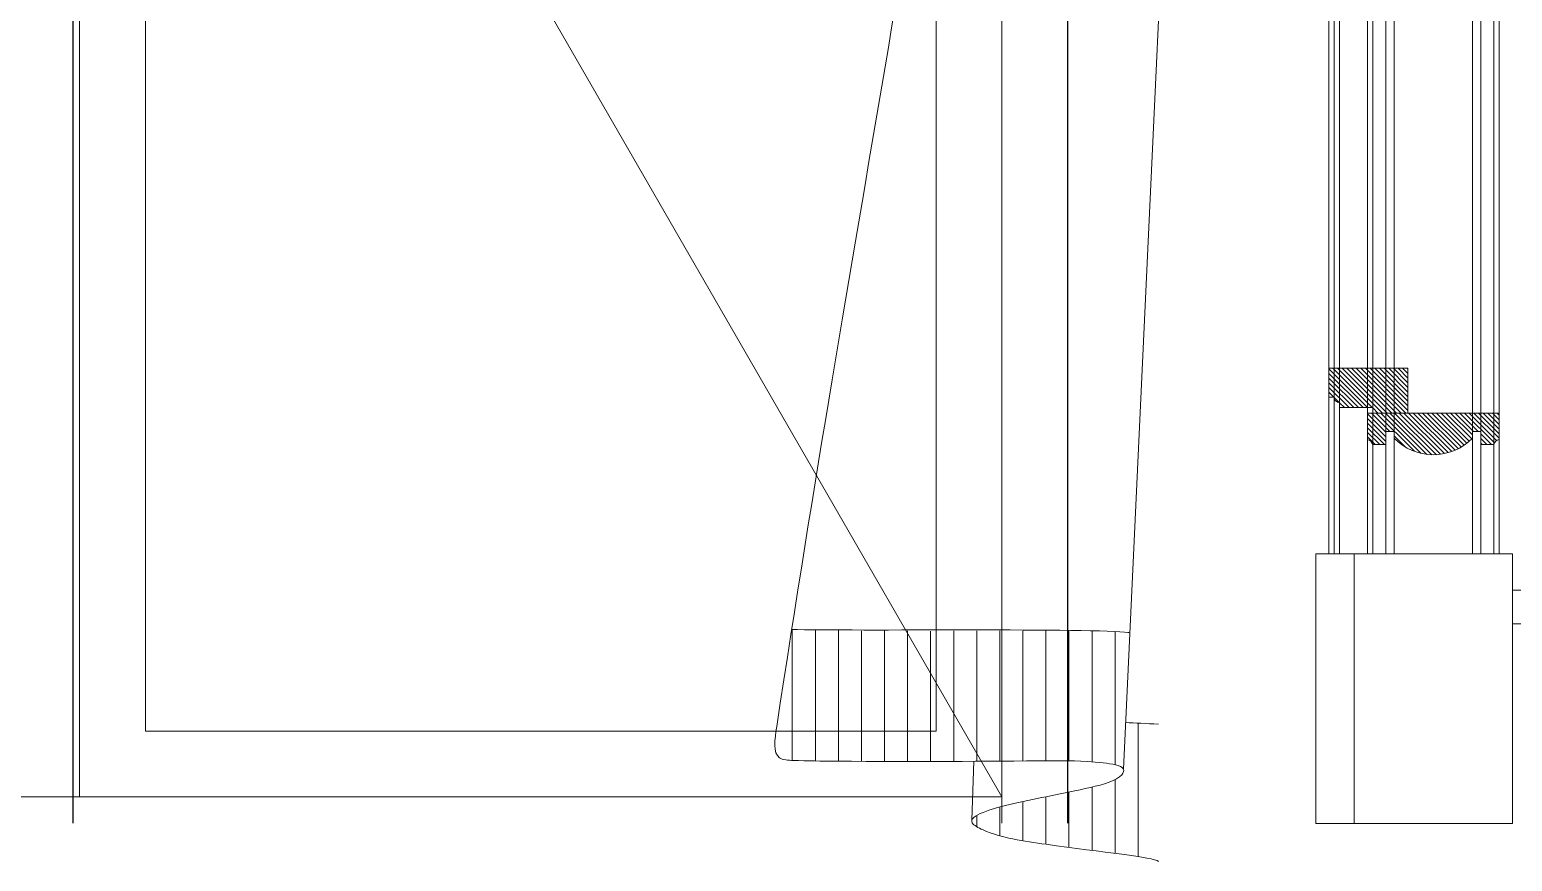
# Model space of a CAD drawing. Header units: inches. Extents: x -12478 to 399182, y -16583 to 525552.
# Drawn here: x 23937 to 25063, y 33043 to 33675 of the extents above; entities that cross this region are included whole.
import ezdxf

# ---------------------------------------------------------------- set-up
doc = ezdxf.new("R2010")
doc.units = ezdxf.units.IN
doc.header["$LTSCALE"] = 1000
doc.header["$MEASUREMENT"] = 0
for name, pattern in [('DASHED', [0.75, 0.5, -0.25]), ('HIDDEN', [0.375, 0.25, -0.125]), ('HIDDEN2', [0.1875, 0.125, -0.0625])]:
    doc.linetypes.add(name, pattern=pattern)
for name, color, linetype in [('8', 8, 'Continuous'), ('A-Hidden', 8, 'HIDDEN'), ('Layer1', 1, 'Continuous'), ('WOOD 01', 34, 'Continuous'), ('WOOD 02', 32, 'Continuous')]:
    doc.layers.add(name, color=color, linetype=linetype)
for name, color, linetype, lineweight in [('A-GLAZ', 134, 'Continuous', 18), ('Fabric', 253, 'Continuous', 0), ('WOOD HATCH', 32, 'Continuous', 5)]:
    doc.layers.add(name, color=color, linetype=linetype, lineweight=lineweight)

# ---------------------------------------------------------------- blocks, each defined once
blk = doc.blocks.new('curtain elev1')
at = {"layer": 'Fabric', "lineweight": 0}
for p, q in [((322606.7306144264, -10300.74482035294, -3.093282812e-07), (322606.7306144264, -10199.61787628437, -3.093282812e-07)), ((322624.2306144264, -10298.59007103521, -3.093282812e-07), (322624.2306144264, -10198.6756810913, -3.093282812e-07)), ((322641.7306144264, -10297.73619936706, -3.093282812e-07), (322641.7306144264, -10198.67854681621, -3.093282812e-07)), ((322659.2306144264, -10297.77590265623, -3.093282812e-07), (322659.2306144264, -10198.82237052084, -3.093282812e-07)), ((322676.7306144264, -10297.91844325541, -3.093282812e-07), (322676.7306144264, -10198.94729407389, -3.093282812e-07)), ((322694.2306144264, -10298.04170070041, -3.093282812e-07), (322694.2306144264, -10199.04866906151, -3.093282812e-07)), ((322711.7306144264, -10298.14107823943, -3.093282812e-07), (322711.7306144264, -10199.12256313094, -3.093282812e-07)), ((322729.2306144264, -10298.2127024701, -3.093282812e-07), (322729.2306144264, -10199.1658250337, -3.093282812e-07)), ((322746.7306144264, -10298.25348372301, -3.093282812e-07), (322746.7306144264, -10199.17609182304, -3.093282812e-07)), ((322764.2306144264, -10298.26111879059, -3.093282812e-07), (322764.2306144264, -10199.15174785132, -3.093282812e-07)), ((322781.7306144264, -10298.23404719159, -3.093282812e-07), (322781.7306144264, -10199.09185084533, -3.093282812e-07)), ((322799.2306144264, -10298.17137505371, -3.093282812e-07), (322799.2306144264, -10198.99603864777, -3.093282812e-07)), ((322816.7306144264, -10298.07278100149, -3.093282812e-07), (322816.7306144264, -10198.84364372936, -3.093282812e-07)), ((322834.2306144264, -10297.91117489292, -3.093282812e-07), (322834.2306144264, -10198.44820703836, -3.093282812e-07)), ((322851.7306144264, -10297.48100752348, -3.093282812e-07), (322851.7306144264, -10198.02835620156, -3.093282812e-07)), ((322589.2306144264, -10370.56731789764, -3.093282812e-07), (322589.2306144264, -10269.14639676118, -3.093282812e-07)), ((322606.7306144264, -10368.08341955037, -3.093282812e-07), (322606.7306144264, -10312.1220041939, -3.093282812e-07)), ((322624.2306144264, -10365.80680582312, -3.093282812e-07), (322624.2306144264, -10317.72728910285, -3.093282812e-07)), ((322641.7306144264, -10363.54457068422, -3.093282812e-07), (322641.7306144264, -10321.60774917631, -3.093282812e-07)), ((322659.2306144264, -10361.20568051995, -3.093282812e-07), (322659.2306144264, -10325.08679551956, -3.093282812e-07)), ((322676.7306144264, -10358.5718294916, -3.093282812e-07), (322676.7306144264, -10328.63849188414, -3.093282812e-07)), ((322694.2306144264, -10354.74877581003, -3.093282812e-07), (322694.2306144264, -10332.83231809243, -3.093282812e-07)), ((322711.7306144264, -10347.89315452912, -3.093282812e-07), (322711.7306144264, -10339.24537055816, -3.093282812e-07))]:
    blk.add_line(p, q, dxfattribs=at)
at = {"layer": 'Fabric', "lineweight": 0, "elevation": -3.093282812e-07}
for points in [[(322600.3382585616, -10304.24347663584), (322549.0138992981, -9204.400559998096)], [(322715.4272000772, -10342.85235248392), (322713.9390662955, -10298.15171888277)]]:
    blk.add_lwpolyline(points, dxfattribs=at)
at = {"layer": 'Fabric', "lineweight": 0}
for points, knots in [([(322700.0153089148, -9237.077005999803, -4.944600188549515e-07), (322700.3292637789, -9239.434572775048, -4.93427968583013e-07), (322700.643218643, -9241.792139550293, -4.923959183110745e-07), (322700.9571735071, -9244.149706325537, -4.91363868039136e-07), (322700.9572712725, -9244.150440470567, -4.913635466592349e-07), (322700.9573690378, -9244.151174615596, -4.913632252793339e-07), (322700.9574668032, -9244.151908760046, -4.913629039000001e-07), (322756.3333984412, -9659.983587393712, -3.093282812e-07), (322807.0130588003, -9895.733162155186, -3.093282812e-07), (322867.3404993116, -10296.69338698058, -3.093282812e-07), (322846.1494206972, -10297.83991951137, -3.093282812e-07), (322766.8995765795, -10298.53301043421, -3.093282812e-07), (322694.3407450815, -10298.11977816329, -3.093282812e-07), (322628.8033541325, -10297.49843368718, -3.093282812e-07), (322598.6225769172, -10301.52603055962, -3.093282812e-07), (322602.0264119213, -10312.09968631649, -3.093282812e-07), (322639.6281105431, -10322.02464036595, -3.093282812e-07), (322679.7409658686, -10328.02275060679, -3.093282812e-07), (322724.4592383603, -10341.12412469717, -3.093282812e-07), (322697.8776834765, -10355.64379176342, -3.093282812e-07), (322632.238760469, -10365.42797267536, -3.093282812e-07), (322577.0302746196, -10371.16827148, -3.093282812e-07), (322573.9111165332, -10374.160020881, -2.725692896252163e-06)], [204.3891750301817, 204.3891750301817, 204.3891750301817, 204.3891750301817, 209.2567110580215, 209.2567110580215, 209.2567110580215, 209.2582268061294, 209.2582268061294, 209.2582268061294, 1067.803272964787, 1090.343365610358, 1101.041024021498, 1124.788132210051, 1253.632328016162, 1281.505184158135, 1291.979189716608, 1296.935289995857, 1312.11597244996, 1346.838143242729, 1377.534104206614, 1387.571300347537, 1425.177123351313, 1520.355421229272, 1520.355421229272, 1520.355421229272, 1520.355421229272]), ([(322852.2304524224, -10198.01413211011, -3.093282812e-07), (322852.1913992168, -10198.01526624678, -3.093282812e-07), (322852.1523184147, -10198.01639972517, -3.093282812e-07), (322852.1131130496, -10198.0175302323, -3.093282812e-07), (322809.4860663178, -10199.24670333731, -3.093282812e-07), (322619.6044921241, -10196.96334534183, -3.093282812e-07), (322597.0412058845, -10200.27851377458, -3.093282812e-07), (322597.010907189, -10200.28296548777, -3.093282812e-07), (322596.9809102013, -10200.2874272962, -3.093282812e-07), (322596.9509132136, -10200.29188910463, -3.093282812e-07), (322596.4664183243, -10200.36395378677, -3.093282812e-07), (322595.9819234351, -10200.4360184689, -3.093282812e-07), (322595.4974285458, -10200.50808315104, -3.093282812e-07)], [1455.98728766419, 1455.98728766419, 1455.98728766419, 1455.98728766419, 1456.070777244806, 1456.070777244806, 1456.070777244806, 1546.846982092171, 1546.846982092171, 1546.846982092171, 1546.968879255569, 1546.968879255569, 1546.968879255569, 1548.93769536842, 1548.93769536842, 1548.93769536842, 1548.93769536842])]:
    blk.add_open_spline(points, degree=3, knots=knots, dxfattribs=at)
blk.add_open_spline([(322598.6814529151, -10268.73936161737, -3.093282811999997e-07), (322591.6208712452, -10268.98324472932, -3.093282811999999e-07), (322583.1320494215, -10269.44299083672, -3.093282812e-07), (322573.9111165332, -10270.02428856716, -3.093282812000001e-07)], degree=3, dxfattribs=at)
blk = doc.blocks.new('gl-05')
at = {"layer": 'A-GLAZ', "linetype": 'HIDDEN2', "ltscale": 20}
for p, q in [((186827.8988335838, -68971.2993043462), (186827.898833592, -66521.29930432094)), ((187527.8988335825, -68951.2993043476), (187527.8988335334, -66521.2993043284)), ((186877.8988335841, -68901.29930434749), (186877.8988335918, -66571.2993043221)), ((187477.8988335814, -68901.2993043476), (187477.8988335345, -66571.29930434155)), ((187477.8988335813, -68901.2993043476), (186877.8988335841, -68901.29930434749)), ((188227.8988336346, -68951.29930434772), (186827.8988335642, -68951.29930434737))]:
    blk.add_line(p, q, dxfattribs=at)
blk.add_lwpolyline([(186827.898833592, -66521.29930432094), (187527.8988335579, -67736.29930433794), (186827.8988335642, -68951.29930434737)], dxfattribs=at)
at = {"layer": 'Layer1'}
blk.add_line((186777.8988335432, -68971.29930432327), (186777.89883356, -66471.29930431512), dxfattribs=at)

msp = doc.modelspace()

# ---------------------------------------------------------------- hatches: boundary and pattern name
at = {"layer": 'WOOD HATCH', "lineweight": 0}
h = msp.add_hatch(dxfattribs=at)
h.set_pattern_fill('ANSI31', color=256, scale=20)
h.set_pattern_definition([(135, (75077.5924044826, 25965.33877503465), (1.767766952966368, 1.767766952966368), [])])
edge = h.paths.add_edge_path()
edge.add_line((24956.53359270236, 33388.0424799031), (24931.30277035752, 33388.04247990315))
edge.add_line((24931.30277035752, 33388.04247990315), (24931.3027703574, 33392.0424799031))
edge.add_arc((24930.91710460876, 33395.655569343), 3.63361436732321, 174.0950631698766, 276.0927543838843, ccw=False)
edge.add_line((24927.30277035764, 33396.02938920819), (24923.30277035764, 33396.02938920825))
edge.add_line((24923.30277035764, 33396.02938920825), (24923.30277035764, 33418.0424799031))
edge.add_line((24923.30277035764, 33418.0424799031), (24983.3027703577, 33418.04247990315))
edge.add_line((24983.3027703577, 33418.04247990315), (24983.30277035758, 33383.9346918554))
edge.add_line((24983.30277035758, 33383.9346918554), (24956.53359270236, 33383.93468959368))
edge.add_line((24956.53359270236, 33383.93468959368), (24956.53359270236, 33388.0424799031))
h = msp.add_hatch(dxfattribs=at)
h.set_pattern_fill('ANSI31', color=256, scale=20)
h.set_pattern_definition([(314.9999999999999, (11464.27532598539, 23558.33715536271), (-1.767766952966368, -1.767766952966368), [])])
edge = h.paths.add_edge_path()
edge.add_arc((25002.68813616986, 33393.5373225679), 41.33739634733789, -136.2140128041811, -90.21420572075567, ccw=False)
edge.add_line((24972.84545096866, 33364.93322361768), (24972.84545096866, 33369.93322361768))
edge.add_line((24972.84545096866, 33369.93322361774), (24966.53359274241, 33369.93322361777))
edge.add_line((24966.53359274234, 33369.93322361774), (24966.53359274237, 33359.93322361762))
edge.add_line((24966.53359274234, 33359.93322361762), (24956.53359274236, 33359.93322361762))
edge.add_arc((24951.35815049446, 33358.75967771211), 5.306826966505923, 12.77593517596904, 77.20307011074789)
edge.add_line((24952.53359274234, 33363.93468959374), (24952.53359274237, 33383.93468959377))
edge.add_line((24952.5335927424, 33383.93468959368), (25002.53359274238, 33383.93468959368))
edge.add_line((25002.5335927424, 33383.93468959374), (25052.53359274238, 33383.93468959374))
edge.add_line((25052.5335927424, 33383.93468959374), (25052.53359274237, 33363.93468959371))
edge.add_arc((25053.70903499011, 33358.75967771206), 5.30682696650643, 102.796929889252, 167.224064824031)
edge.add_line((25048.53359274229, 33359.93322361762), (25038.53359274236, 33359.93322361762))
edge.add_line((25038.53359274234, 33359.93322361762), (25038.53359274232, 33369.93322361774))
edge.add_line((25038.53359274234, 33369.93322361779), (25032.2217345161, 33369.93322361782))
edge.add_line((25032.22173451615, 33369.93322361774), (25032.22173451614, 33364.93322361774))
edge.add_arc((25002.37904931477, 33393.53732256802), 41.33739634733737, -89.78579427924439, -43.78598719581879, ccw=False)

# ---------------------------------------------------------------- linework, layer by layer
at = {"layer": '8', "linetype": 'HIDDEN', "ltscale": 300}
msp.add_line((23970.00436130026, 35672.30549138785, 1.629780285596594e-06), (23970.00436130026, 33072.30549138791, 1.751055569996594e-06), dxfattribs=at)
at = {"layer": 'A-Hidden', "linetype": 'DASHED', "lineweight": 0, "ltscale": 10}
msp.add_line((30338.97454400628, 33056.1621995298, 3.46383077819656e-06), (21158.51396758144, 33056.16219952968, 9.92937045971923e-07), dxfattribs=at)
at = {"layer": 'WOOD 01', "lineweight": 0, "ltscale": 500}
for p, q in [((28289.96504984144, 33249.30513396452, 8.087136212344258e-06), (25062.53368756804, 33249.30513396476, 7.139863928965935e-07)), ((28289.96504984138, 33223.72872242105, 8.120296009643983e-06), (25062.53368756804, 33223.72872242105, 7.471461901965937e-07))]:
    msp.add_line(p, q, dxfattribs=at)
at = {"layer": 'WOOD 01', "lineweight": 0, "ltscale": 500, "elevation": 1.802729139896594e-06}
for points in [[(25052.53277035762, 33277.07530601114), (25052.53277035756, 35111.48121060857, 1.002256502053507), (22885.77378911391, 35111.48121060862), (22885.77378911385, 33277.07530601114)], [(25048.53277035762, 33277.07530601102), (25048.53277035762, 35111.48572269537, 1.002260684013172), (22889.77378911403, 35111.48572269543), (22889.77378911403, 33277.07530601108)], [(25038.53277035756, 33277.07530601114), (25038.53277035762, 35111.49703962566, 1.002271241453132), (22899.77378911397, 35111.49703962578), (22899.77378911391, 33277.07530601114)], [(25032.22277035756, 33277.07530601114), (25032.22277035762, 35111.50420785405, 1.002277979786899), (22906.08378911408, 35111.50420785393), (22906.08378911397, 33277.07530601114)], [(24972.84277035744, 33277.07530601114), (24972.84277035744, 35111.57273480506, 1.00234447390992), (22965.46378911397, 35111.5727348053), (22965.46378911397, 33277.07530601114)], [(24966.53277035773, 33277.07530601108), (24966.53277035768, 35111.58013460827, 1.002351887175185), (22971.77378911385, 35111.58013460832), (22971.77378911385, 33277.07530601114)], [(24956.53277035756, 33277.07530601114), (24956.53277035756, 35111.59190982168, 1.002363780938903), (22981.77378911397, 35111.59190982173), (22981.77378911403, 33277.07530601114)], [(24952.5327703575, 33277.0753060112), (24952.53277035744, 35111.59663659457, 1.002368589205439), (22985.77378911403, 35111.59663659475), (22985.77378911391, 33277.07530601114)], [(24931.30277035746, 33277.07530601108), (24931.30277035752, 35111.62188645011, 1.002394609380087), (23007.00378911413, 35111.62188645028), (23007.00378911407, 33277.07530601114)], [(24927.30277035764, 33277.07530601114), (24927.30277035764, 35111.62667492359, 1.002399608562435), (23011.00378911383, 35111.6266749237), (23011.00378911378, 33277.07530601114)], [(24923.3027703577, 33277.07530601114), (24923.30277035764, 35111.63147340285, 1.002404639173577), (23015.00378911378, 35111.63147340291), (23015.00378911378, 33277.07530601114)]]:
    msp.add_lwpolyline(points, format="xyb", dxfattribs=at)
for points in [[(24913.3027703577, 33277.0753060112), (25062.53368756804, 33277.07530601114), (25062.53368756804, 33072.07530601102), (24913.30277035758, 33072.07530601114)], [(24942.53359274229, 33277.07530601114), (25062.53368756804, 33277.07530601114), (25062.53368756804, 33072.07530601102), (24942.53359274234, 33072.0753060112)]]:
    msp.add_lwpolyline(points, close=True, dxfattribs=at)
at = {"layer": 'WOOD 02', "lineweight": 0, "elevation": 1.802729139896594e-06}
msp.add_lwpolyline([(25002.53359274234, 33352.20021510847, -0.2034514228237687), (24972.84545096866, 33364.93322361768), (24972.84545096866, 33369.93322361774), (24966.53359274234, 33369.93322361774), (24966.53359274234, 33359.93322361762), (24956.5335927424, 33359.93322361768, 0.2887634354424831), (24952.53359274234, 33363.93468959374), (24952.5335927424, 33383.93468959368), (25002.5335927424, 33383.93468959374), (25052.5335927424, 33383.93468959374), (25052.53359274246, 33363.93468959374, 0.2887634354424831), (25048.53359274229, 33359.93322361762), (25038.53359274234, 33359.93322361762), (25038.53359274234, 33369.93322361779), (25032.22173451615, 33369.93322361774), (25032.22173451615, 33364.93322361774, -0.2034514228237687)], format="xyb", close=True, dxfattribs=at)
at = {"layer": 'WOOD HATCH', "lineweight": 0, "elevation": 1.802729139896594e-06}
msp.add_lwpolyline([(24956.53359270236, 33388.0424799031), (24931.30277035752, 33388.04247990315), (24931.3027703574, 33392.0424799031, -0.4769631668907726), (24927.30277035764, 33396.02938920819), (24927.30277035764, 33396.02938920819), (24923.30277035764, 33396.02938920825), (24923.30277035764, 33418.0424799031), (24983.3027703577, 33418.04247990315), (24983.3027703577, 33418.04247990315), (24983.30277035758, 33383.9346918554), (24956.53359270236, 33383.93468959368), (24956.53359270236, 33388.0424799031)], format="xyb", dxfattribs=at)

# ---------------------------------------------------------------- block references
at = {"xscale": -1}
msp.add_blockref('curtain elev1', (347367.7473080081, 43417.53061831523, 1.979729896196594e-06), dxfattribs=at)
at = {"layer": 'Layer1', "xscale": -1}
msp.add_blockref('gl-05', (211502.9832296434, 102043.6047957199, 1.6297802856078e-06), dxfattribs=at)

doc.saveas('drawing.dxf')
